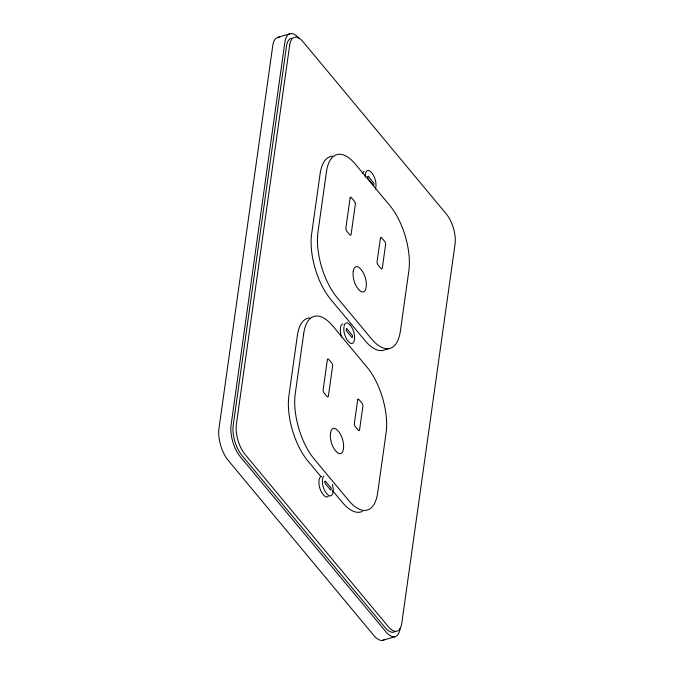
<?xml version="1.0" encoding="UTF-8"?>
<svg xmlns="http://www.w3.org/2000/svg" width="674" height="674" viewBox="0 0 674 674"><rect width="100%" height="100%" fill="white"/><g stroke="black" fill="none" stroke-linecap="round" stroke-linejoin="round"><path stroke-width="1.01" d="M277.941 37.331L290.081 33.7M389.741 348.407L383.405 350.303A47.921 21.206 73.4 0 1 364.954 340.53L330.521 299.13A47.921 21.206 73.4 0 1 311.632 234.055L320.125 173.639A47.921 21.206 73.4 0 1 332.585 156.174M382.874 640.3L395.015 636.669M321.035 476.779L307.791 460.856A47.921 21.206 73.4 0 1 288.902 395.773L297.394 335.357A47.921 21.206 73.4 0 1 309.863 317.892M332.299 490.31L342.232 502.248A47.921 21.206 73.4 0 0 362.418 511.389M341.667 337.034A9.832 4.347 73.4 0 1 340.421 328.423A14.508 6.42 73.4 0 1 340.993 325.769A9.832 4.347 73.4 0 1 342.729 323.967M328.272 496.334A9.832 4.347 73.4 0 1 324.801 496.207A14.508 6.42 73.4 0 1 322.871 494.194A9.832 4.347 73.4 0 1 319.004 480.848A14.508 6.42 73.4 0 1 319.569 478.195A9.832 4.347 73.4 0 1 321.313 476.392M323.798 475.945A9.832 4.347 73.4 0 0 322.619 478.877A14.508 6.42 73.4 0 0 322.383 481.927A9.832 4.347 73.4 0 0 325.121 491.371A14.508 6.42 73.4 0 0 326.974 493.89A9.832 4.347 73.4 0 0 332.501 494.093A14.508 6.42 73.4 0 0 333.066 491.439A9.832 4.347 73.4 0 0 332.366 484.454M362.41 173.344A9.832 4.347 73.4 0 1 364.154 171.541M365.224 177.077A14.508 6.42 73.4 0 1 365.46 174.027A9.832 4.347 73.4 0 1 371.425 172.502A14.508 6.42 73.4 0 1 373.278 175.029A9.832 4.347 73.4 0 1 375.915 186.588A14.508 6.42 73.4 0 1 375.342 189.242M395.259 631.412A22.116 9.79 73.4 0 1 385.183 627.646L241.907 455.388A22.116 9.79 73.4 0 1 233.196 425.353L286.484 46.152A22.116 9.79 73.4 0 1 291.395 38.216M384.517 639.516A23.346 10.329 73.4 0 1 373.885 635.54L228.149 460.325A23.346 10.329 73.4 0 1 218.949 428.622L272.759 45.706A23.346 10.329 73.4 0 1 279.777 37.23M299.071 38.46A23.346 10.329 73.4 0 0 284.9 42.074L231.089 424.991A23.346 10.329 73.4 0 0 240.289 456.702L386.025 631.909A23.346 10.329 73.4 0 0 400.188 628.294M289.651 45.2L236.363 424.409A22.116 9.79 73.4 0 0 245.075 454.445L388.35 626.694A22.116 9.79 73.4 0 0 401.771 623.273L455.068 244.072A22.116 9.79 73.4 0 0 446.348 214.037L303.073 41.78A22.116 9.79 73.4 0 0 289.651 45.2M303.73 333.47L295.237 393.877A47.921 21.206 73.4 0 0 314.126 458.96L348.568 500.361A47.921 21.206 73.4 0 0 377.642 492.947L386.126 432.531A47.921 21.206 73.4 0 0 367.246 367.448L332.804 326.048A47.921 21.206 73.4 0 0 303.73 333.47M326.46 171.744L317.968 232.159A47.921 21.206 73.4 0 0 336.857 297.242L371.29 338.643A47.921 21.206 73.4 0 0 400.364 331.22L408.857 270.813A47.921 21.206 73.4 0 0 389.968 205.73L355.535 164.33A47.921 21.206 73.4 0 0 326.46 171.744M327.379 359.731L323.141 389.842A2.216 0.977 73.4 0 0 324.017 392.849L327.033 396.472A2.216 0.977 73.4 0 0 328.373 396.127L332.602 366.016A2.216 0.977 73.4 0 0 331.734 363.008L328.718 359.385A2.216 0.977 73.4 0 0 327.379 359.731M350.109 198.013L345.872 228.124A2.216 0.977 73.4 0 0 346.748 231.131L349.755 234.754A2.216 0.977 73.4 0 0 351.103 234.409L355.333 204.298A2.216 0.977 73.4 0 0 354.457 201.29L351.449 197.667A2.216 0.977 73.4 0 0 350.109 198.013M330.589 432.801L330.454 433.727A12.292 5.434 73.4 0 0 335.298 450.417L335.913 451.15A12.292 5.434 73.4 0 0 343.369 449.255L343.496 448.32A12.292 5.434 73.4 0 0 338.66 431.638L338.045 430.897A12.292 5.434 73.4 0 0 330.589 432.801M353.311 271.074L353.184 272.01A12.292 5.434 73.4 0 0 358.029 288.691L358.644 289.432A12.292 5.434 73.4 0 0 366.1 287.528L366.226 286.602A12.292 5.434 73.4 0 0 361.382 269.912L360.767 269.179A12.292 5.434 73.4 0 0 353.311 271.074M324.969 481.489L324.86 482.239A0.986 0.438 73.4 0 0 325.247 483.57L330.412 489.779A0.986 0.438 73.4 0 0 331.01 489.627L331.111 488.886A0.986 0.438 73.4 0 0 330.723 487.546L325.559 481.337A0.986 0.438 73.4 0 0 324.969 481.489M346.385 329.064L346.284 329.813A0.986 0.438 73.4 0 0 346.672 331.145L351.836 337.354A0.986 0.438 73.4 0 0 352.435 337.202L352.536 336.461A0.986 0.438 73.4 0 0 352.148 335.121L346.984 328.912A0.986 0.438 73.4 0 0 346.385 329.064M367.81 176.639L367.701 177.388A0.986 0.438 73.4 0 0 368.088 178.72L373.261 184.929A0.986 0.438 73.4 0 0 373.851 184.777L373.96 184.036A0.986 0.438 73.4 0 0 373.573 182.696L368.408 176.487A0.986 0.438 73.4 0 0 367.81 176.639M357.667 399.952L354.347 423.558A2.216 0.977 73.4 0 0 355.223 426.558L358.231 430.181A2.216 0.977 73.4 0 0 359.579 429.844L362.89 406.237A2.216 0.977 73.4 0 0 362.022 403.229L359.006 399.606A2.216 0.977 73.4 0 0 357.667 399.952M380.397 238.225L377.078 261.841A2.216 0.977 73.4 0 0 377.946 264.84L380.962 268.463A2.216 0.977 73.4 0 0 382.301 268.117L385.621 244.51A2.216 0.977 73.4 0 0 384.753 241.511L381.737 237.888A2.216 0.977 73.4 0 0 380.397 238.225M350 324.927A9.832 4.347 73.4 0 0 344.035 326.452A14.508 6.42 73.4 0 0 343.807 329.502A9.832 4.347 73.4 0 0 346.546 338.946A14.508 6.42 73.4 0 0 348.399 341.465A9.832 4.347 73.4 0 0 353.926 341.667A14.508 6.42 73.4 0 0 354.49 339.014A9.832 4.347 73.4 0 0 351.853 327.454A14.508 6.42 73.4 0 0 350 324.927"/></g></svg>
